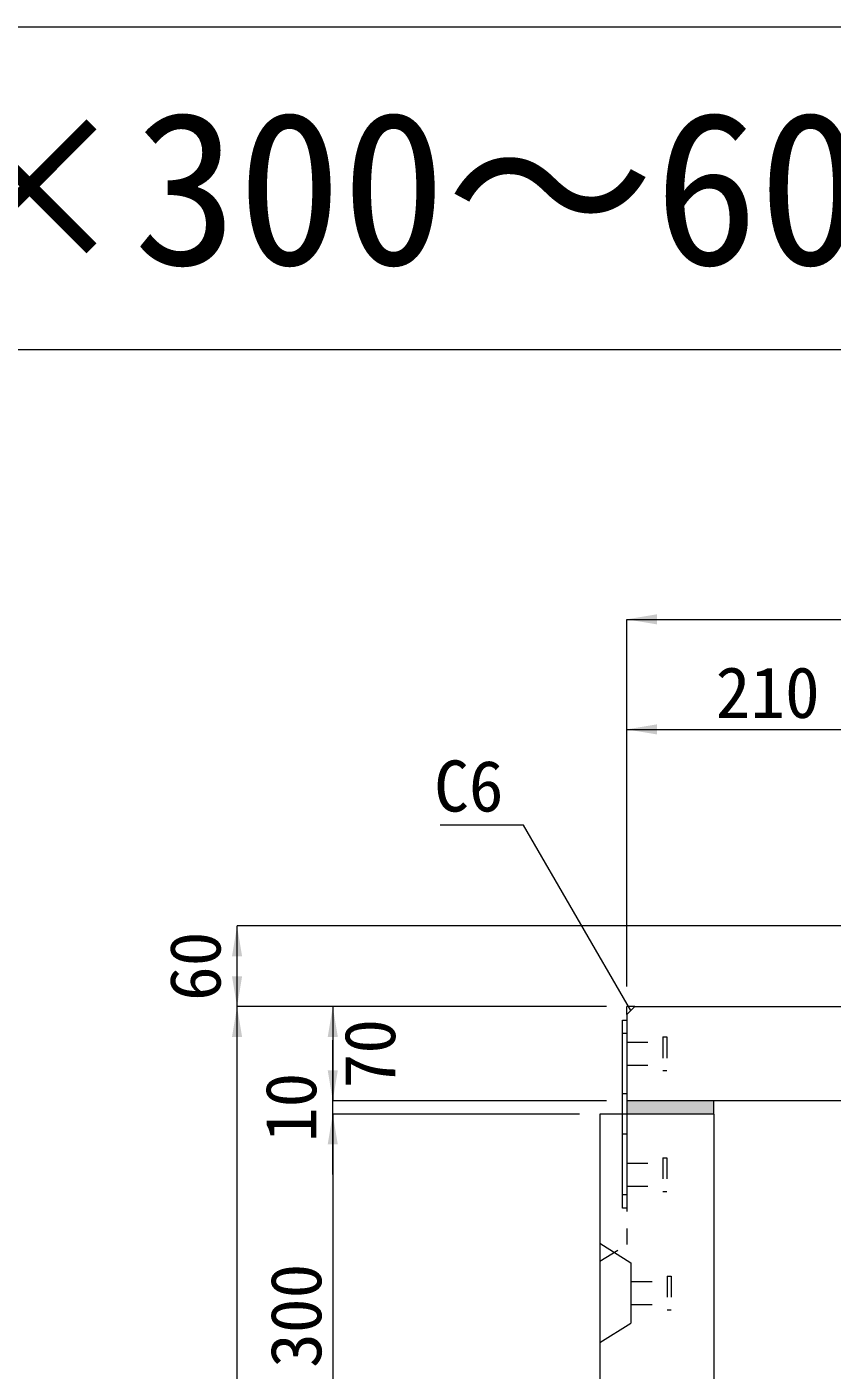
# Model space of a CAD drawing. Units: millimetres at full size; some dimension numbers follow another scale. Extents: x -3301 to 90699, y 107523 to 139162.
# Drawn here: x 16991 to 17590, y 119412 to 120411 of the extents above; entities that cross this region are included whole.
import ezdxf
from ezdxf.enums import TextEntityAlignment as Align

# ---------------------------------------------------------------- set-up
doc = ezdxf.new("R2010")
doc.units = ezdxf.units.MM
doc.header["$LTSCALE"] = 21
doc.linetypes.add('USER1', pattern=[1.35, 0.75, -0.6])
for name, color, linetype, lineweight in [('0_2', 7, 'USER1', 9), ('図枠', 7, 'Continuous', 5), ('寸法線', 7, 'Continuous', 9), ('引出線', 4, 'Continuous', 9), ('本体', 2, 'Continuous', 9), ('補助線', 8, 'Continuous', 13), ('ｲﾝｻｰﾄ', 3, 'USER1', 5)]:
    doc.layers.add(name, color=color, linetype=linetype, lineweight=lineweight)
doc.layers.add('ﾊｯﾁﾝｸﾞ', color=8, linetype='Continuous')
doc.styles.add('ＭＳ ゴシック', font='')
doc.styles.get('ＭＳ ゴシック').set_extended_font_data('MS Gothic')

# ---------------------------------------------------------------- blocks, each defined once
blk = doc.blocks.new('filled_arrow')
at = {"color": 0, "linetype": 'Continuous', "lineweight": -2}
blk.add_solid([(7.5, 1.25), (0, 0), (7.5, -1.25)], dxfattribs=at)

msp = doc.modelspace()

# ---------------------------------------------------------------- hatches: boundary and pattern name
at = {"layer": 'ﾊｯﾁﾝｸﾞ'}
msp.add_hatch(color=256, dxfattribs=at).paths.add_polyline_path([(17502.31, 119602.64), (17502.31, 119612.64), (17437.31, 119612.64), (17437.31, 119602.64)])

# ---------------------------------------------------------------- linework, layer by layer
at = {"layer": '0_2'}
for p, q in [((17437.31, 119662.64), (17434.11, 119662.64)), ((17437.31, 119617.64), (17434.11, 119617.64)), ((17437.31, 119587.64), (17434.11, 119587.64)), ((17437.31, 119542.64), (17434.11, 119542.64))]:
    msp.add_line(p, q, dxfattribs=at)
at = {"layer": '0_2', "linetype": 'Continuous', "lineweight": 13}
msp.add_line((17502.31, 119602.64), (17502.31, 119612.64), dxfattribs=at)
at = {"layer": '0_2', "linetype": 'Continuous'}
msp.add_lwpolyline([(17434.11, 119532.64), (17434.11, 119672.64), (17437.31, 119672.64), (17437.31, 119532.64)], close=True, dxfattribs=at)
at = {"layer": '図枠', "lineweight": 13}
for p, q in [((13499.21, 120411.48), (27899.21, 120411.48)), ((13499.21, 120171.48), (27899.21, 120171.48))]:
    msp.add_line(p, q, dxfattribs=at)
at = {"layer": '寸法線'}
for p, q in [((17437.31, 119970.73), (17867.31, 119970.73)), ((17437.31, 119697.64), (17437.31, 119970.73)), ((17437.31, 119888.85), (17647.31, 119888.85)), ((17437.31, 119697.64), (17437.31, 119888.85)), ((17147.2, 119682.64), (17147.2, 119742.64)), ((17639.32, 119742.64), (17147.2, 119742.64)), ((17147.2, 118752.64), (17147.2, 119682.64)), ((17422.31, 119682.64), (17147.2, 119682.64)), ((17422.31, 119682.64), (17147.2, 119682.64)), ((17218.47, 119682.64), (17218.47, 119612.64)), ((17422.31, 119682.64), (17218.47, 119682.64)), ((17218.47, 119557.64), (17218.47, 119657.64)), ((17422.31, 119612.64), (17218.47, 119612.64)), ((17422.31, 119612.64), (17218.47, 119612.64)), ((17218.47, 119602.64), (17218.47, 119302.64)), ((17402.31, 119602.64), (17218.47, 119602.64)), ((17402.31, 119602.64), (17218.47, 119602.64))]:
    msp.add_line(p, q, dxfattribs=at)
at = {"layer": '引出線'}
msp.add_lwpolyline([(17440.31, 119679.7), (17360.61, 119817.73), (17298.51, 119817.73)], dxfattribs=at)
at = {"layer": '本体', "lineweight": 20}
for p, q in [((17437.31, 119676.64), (17443.31, 119682.64)), ((17437.31, 119676.64), (17437.31, 119612.64)), ((17443.31, 119682.64), (17647.31, 119682.64)), ((17867.31, 119612.64), (17437.31, 119612.64)), ((17417.31, 119602.64), (17417.31, 118752.64)), ((17502.31, 119602.64), (17417.31, 119602.64)), ((17502.31, 119602.64), (17502.31, 119373.17))]:
    msp.add_line(p, q, dxfattribs=at)
at = {"layer": '本体', "linetype": 'USER1'}
for p in [(17437.31, 119602.64), (17417.31, 119493.14)]:
    msp.add_line(p, (17437.31, 119505.64), dxfattribs=at)
at = {"layer": '本体'}
for p, q in [((17417.31, 119506.64), (17440.51, 119492.14)), ((17440.51, 119492.14), (17440.51, 119447.14)), ((17417.31, 119432.64), (17440.51, 119447.14))]:
    msp.add_line(p, q, dxfattribs=at)
at = {"layer": '補助線'}
for p in [(17437.31, 119676.64), (17443.31, 119682.64)]:
    msp.add_line(p, (17437.31, 119682.64), dxfattribs=at)
at = {"layer": 'ｲﾝｻｰﾄ'}
for p, q in [((17437.31, 119656.14), (17437.31, 119639.14)), ((17437.31, 119656.14), (17464.31, 119656.14)), ((17464.31, 119660.14), (17464.31, 119635.14)), ((17464.31, 119660.14), (17467.31, 119660.14)), ((17467.31, 119660.14), (17467.31, 119635.14)), ((17437.31, 119639.14), (17464.31, 119639.14)), ((17464.31, 119635.14), (17467.31, 119635.14)), ((17437.31, 119566.14), (17464.31, 119566.14)), ((17464.31, 119570.14), (17464.31, 119545.14)), ((17464.31, 119570.14), (17467.31, 119570.14)), ((17467.31, 119570.14), (17467.31, 119545.14)), ((17437.31, 119549.14), (17464.31, 119549.14)), ((17464.31, 119545.14), (17467.31, 119545.14)), ((17440.51, 119478.14), (17467.51, 119478.14)), ((17467.51, 119482.14), (17467.51, 119457.14)), ((17467.51, 119482.14), (17470.51, 119482.14)), ((17470.51, 119482.14), (17470.51, 119457.14)), ((17440.51, 119461.14), (17467.51, 119461.14)), ((17467.51, 119457.14), (17470.51, 119457.14))]:
    msp.add_line(p, q, dxfattribs=at)

# ---------------------------------------------------------------- block references
at = {"layer": '寸法線', "xscale": 3, "yscale": 3}
for p in [(17437.31, 119970.73), (17437.31, 119888.85)]:
    msp.add_blockref('filled_arrow', p, dxfattribs=at)
for p, rotation in [((17147.2, 119742.64), 270), ((17147.2, 119682.64), 90), ((17147.2, 119682.64), 270), ((17218.47, 119682.64), 270), ((17218.47, 119612.64), 90), ((17218.47, 119612.64), 90), ((17218.47, 119602.64), 270), ((17218.47, 119602.64), 270)]:
    msp.add_blockref('filled_arrow', p, dxfattribs=dict(at, rotation=rotation))
at = {"layer": '引出線', "xscale": 0.075, "yscale": 0.075, "rotation": 120}
msp.add_blockref('filled_arrow', (17440.31, 119679.7), dxfattribs=at)

# ---------------------------------------------------------------- texts
at = {"layer": '図枠', "style": 'ＭＳ ゴシック'}
msp.add_text('\u3000都市型側溝 深型集水桝 基本タイプ 300型(300×300～600) 断面図', height=113.9, dxfattribs=at).set_placement((13499.21, 120291.48), align=Align.MIDDLE_LEFT)
at = {"layer": '寸法線', "style": 'ＭＳ ゴシック'}
msp.add_text('210', height=37.98, dxfattribs=at).set_placement((17542.31, 119916.35), align=Align.MIDDLE_CENTER)
for s, p in [('60', (17115.95, 119712.64)), ('70', (17245.97, 119647.64)), ('10', (17187.22, 119607.64)), ('300', (17190.97, 119452.64))]:
    msp.add_text(s, height=37.98, rotation=90, dxfattribs=at).set_placement(p, align=Align.MIDDLE_CENTER)
at = {"layer": '引出線', "style": 'ＭＳ ゴシック'}
msp.add_text('C6', height=37.98, dxfattribs=at).set_placement((17345.61, 119865.73), align=Align.TOP_RIGHT)

doc.saveas('drawing.dxf')
